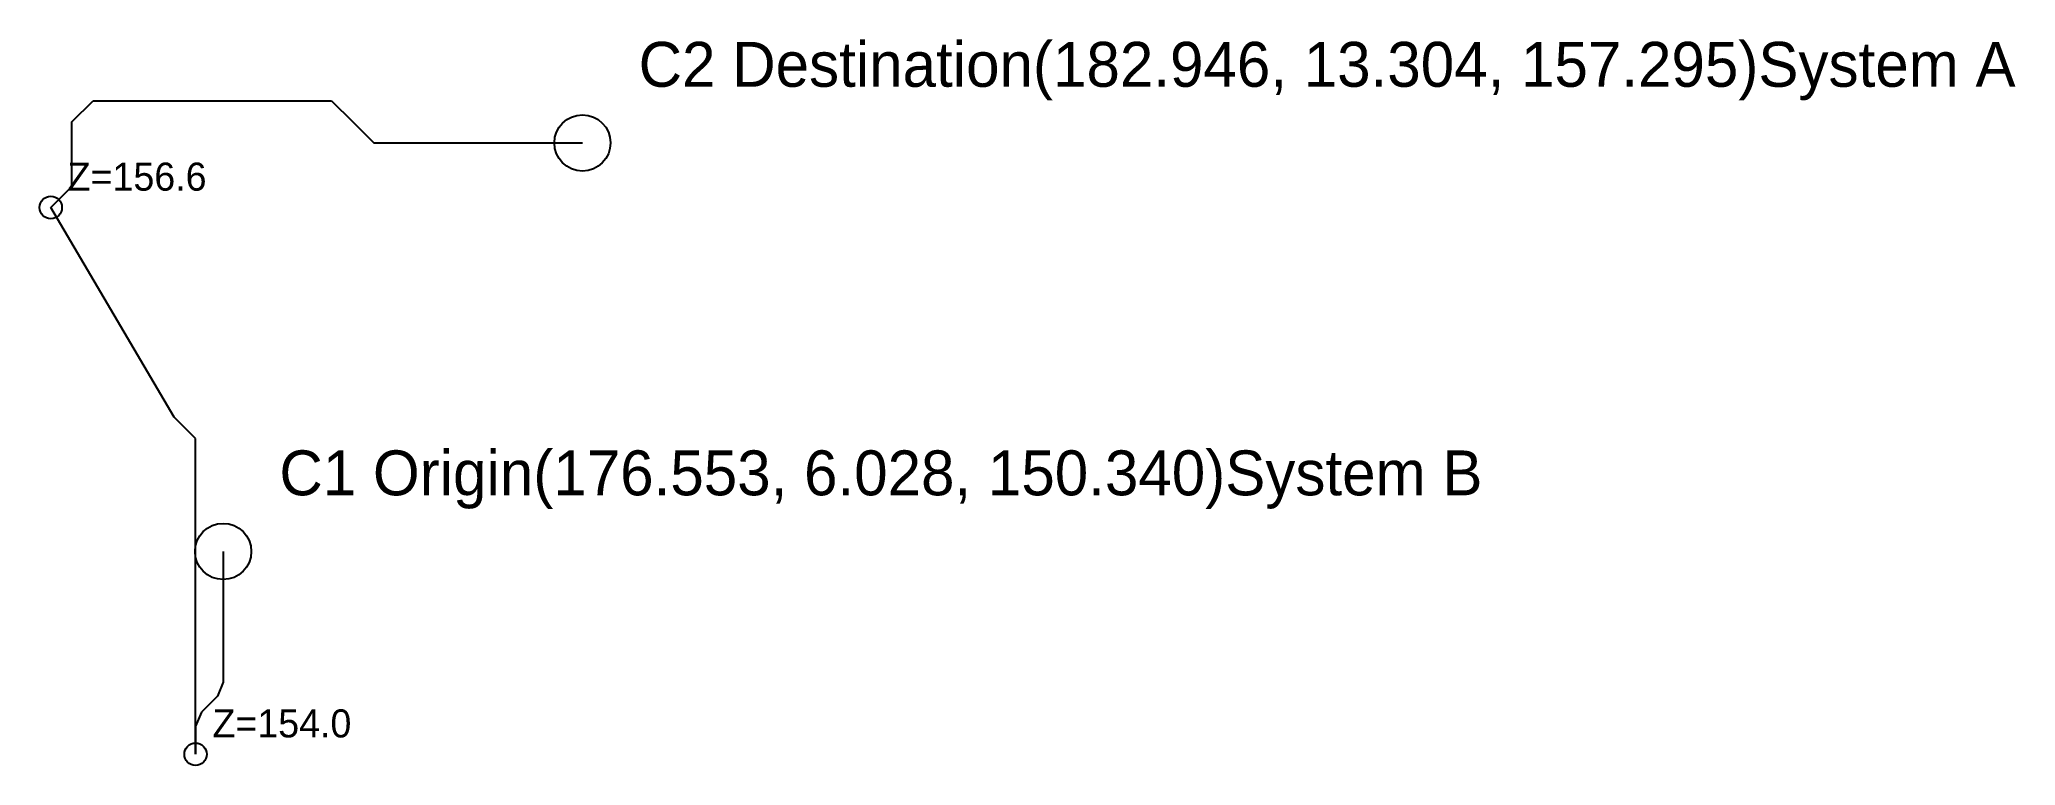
# Model space of a CAD drawing. Header units: metres. Extents: x 173.3 to 208.4, y 2.2 to 15.1.
import ezdxf

# ---------------------------------------------------------------- set-up
doc = ezdxf.new("R2010")
doc.units = ezdxf.units.M
for name, color, linetype in [('PATH', 1, 'Continuous'), ('POINTS', 2, 'Continuous'), ('TEXT', 7, 'Continuous')]:
    doc.layers.add(name, color=color, linetype=linetype)

msp = doc.modelspace()

# ---------------------------------------------------------------- linework, layer by layer
at = {"layer": 'PATH'}
for p, q in [((173.861, 13.68, 156.874), (174.237, 14.056, 156.874)), ((174.237, 14.056, 156.874), (176.709, 14.056, 156.874)), ((176.709, 14.056, 156.874), (176.958, 14.056, 156.977)), ((176.958, 14.056, 156.977), (177.202, 14.056, 157.221)), ((177.202, 14.056, 157.221), (177.381, 14.056, 157.295)), ((177.381, 14.056, 157.295), (178.482, 14.056, 157.295)), ((178.482, 14.056, 157.295), (178.858, 13.68, 157.295)), ((173.861, 13.375, 156.874), (173.861, 13.68, 156.874)), ((173.861, 13.126, 156.77), (173.861, 13.375, 156.874)), ((178.858, 13.68, 157.295), (179.234, 13.304, 157.295)), ((173.861, 13.092, 156.737), (173.861, 13.126, 156.77)), ((173.861, 12.843, 156.634), (173.861, 13.092, 156.737)), ((179.234, 13.304, 157.295), (182.946, 13.304, 157.295)), ((173.861, 12.53, 156.634), (173.861, 12.843, 156.634)), ((173.485, 12.154, 156.634), (173.861, 12.53, 156.634)), ((175.682, 8.418, 153.96), (173.485, 12.154, 156.634)), ((176.058, 8.042, 153.96), (175.682, 8.418, 153.96)), ((176.058, 7.592, 153.96), (176.058, 8.042, 153.96)), ((176.058, 2.924, 153.96), (176.058, 7.592, 153.96)), ((176.553, 6.028, 150.34), (176.553, 3.703, 150.34)), ((176.553, 3.703, 150.34), (176.45, 3.453, 150.34)), ((176.165, 3.168, 150.34), (176.062, 2.919, 150.34)), ((176.45, 3.453, 150.34), (176.165, 3.168, 150.34)), ((176.058, 2.474, 153.96), (176.058, 2.924, 153.96)), ((176.062, 2.919, 150.34), (176.062, 2.469, 150.34)), ((176.062, 2.416, 153.96), (176.058, 2.474, 153.96)), ((176.062, 2.469, 150.34), (176.062, 2.416, 150.34)), ((176.062, 2.416, 150.34), (176.062, 2.416, 153.96))]:
    msp.add_line(p, q, dxfattribs=at)
at = {"layer": 'POINTS'}
for centre, radius in [((182.946, 13.304, 157.295), 0.5), ((173.485, 12.154, 156.634), 0.2), ((176.553, 6.028, 150.34), 0.5), ((176.062, 2.416, 153.96), 0.2)]:
    msp.add_circle(centre, radius, dxfattribs=at)

# ---------------------------------------------------------------- texts
at = {"layer": 'TEXT'}
for s, height, p in [('C2 Destination(182.946, 13.304, 157.295)System A', 0.8, (183.946, 14.304, 157.295)), ('Z=156.6', 0.5, (173.785, 12.454, 156.634)), ('C1 Origin(176.553, 6.028, 150.340)System B', 0.8, (177.553, 7.028, 150.34)), ('Z=154.0', 0.5, (176.362, 2.716, 153.96))]:
    msp.add_text(s, height=height, dxfattribs=at).set_placement(p)

doc.saveas('drawing.dxf')
